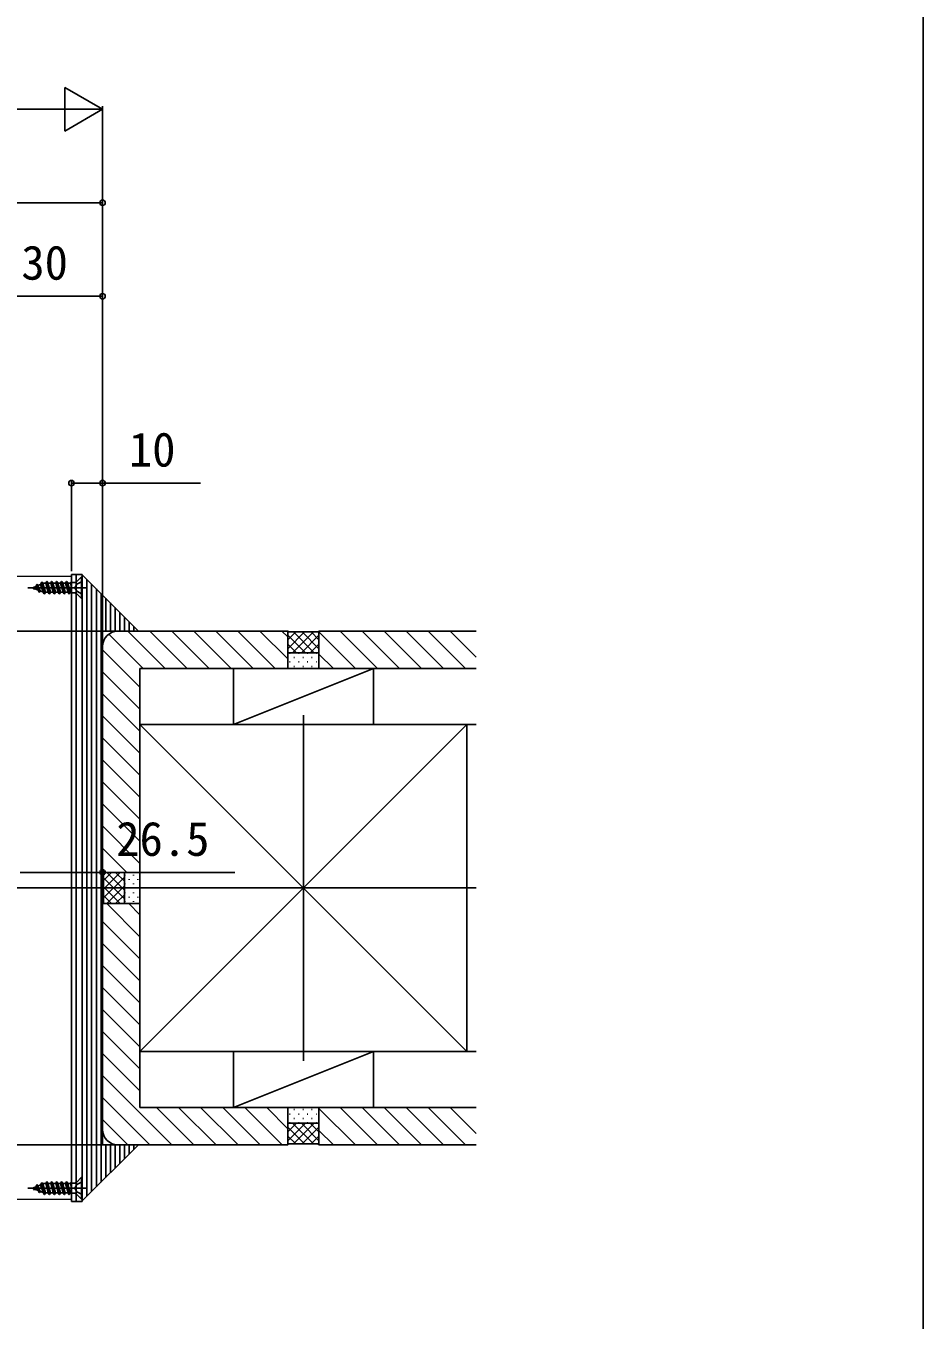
# Model space of a CAD drawing. Units: millimetres, scale not verified. Extents: x -875 to 875, y -1299 to 1293.
# Drawn here: x 586.9 to 875, y -939.7 to -524.2 of the extents above; entities that cross this region are included whole.
import ezdxf
from ezdxf.enums import TextEntityAlignment as Align

# ---------------------------------------------------------------- set-up
doc = ezdxf.new("R2010")
doc.units = ezdxf.units.MM
doc.header["$LTSCALE"] = 8
doc.layers.add('0-4_YKK_12', color=2, linetype='Continuous', lineweight=18)
for name, color, linetype in [('0-5_YKK_13', 4, 'Continuous'), ('0-7_YKK_D', 6, 'Continuous'), ('0-8_YKK_ZWAK', 7, 'Continuous'), ('0-9_YSS_K', 3, 'Continuous'), ('0-A_YSS_KE', 3, 'Continuous')]:
    doc.layers.add(name, color=color, linetype=linetype)
doc.styles.add('ＭＳ ゴシック', font='')
doc.styles.get('ＭＳ ゴシック').set_extended_font_data('MS Gothic')

msp = doc.modelspace()

# ---------------------------------------------------------------- linework, layer by layer
at = {"layer": '0-4_YKK_12'}
for p, q in [((601.5, -700.991), (-208.5, -700.991)), ((601.5, -700.991), (601.5, -900.991)), ((601.5, -900.991), (-208.5, -900.991))]:
    msp.add_line(p, q, dxfattribs=at)
at = {"layer": '0-5_YKK_13'}
for p, q in [((605, -700.291), (601.5, -700.291)), ((601.5, -700.291), (601.5, -901.691)), ((603, -700.291), (603, -901.691)), ((604.75, -708.091), (604.75, -701.091)), ((605, -700.291), (605, -901.691)), ((605, -700.491), (605, -901.491)), ((605, -708.091), (605, -701.091)), ((606.5, -701.991), (606.5, -899.991)), ((606.5, -704.591), (587.505, -704.591)), ((589, -704.591), (590.024, -704.167)), ((589, -704.591), (590.803, -705.338)), ((589.59, -705.191), (589.32, -704.724)), ((589.69, -705.191), (589.59, -705.191)), ((589.69, -705.191), (589.836, -704.938)), ((590.024, -704.167), (590.385, -703.541)), ((590.803, -705.338), (590.024, -704.167)), ((590.485, -703.541), (590.385, -703.541)), ((590.688, -703.892), (590.485, -703.541)), ((591.28, -705.991), (590.485, -703.541)), ((590.688, -703.892), (591.582, -703.522)), ((591.492, -705.624), (590.688, -703.892)), ((591.18, -705.991), (590.803, -705.338)), ((591.28, -705.991), (591.492, -705.624)), ((591.492, -705.624), (592.437, -706.015)), ((591.582, -703.522), (591.975, -702.841)), ((592.437, -706.015), (591.582, -703.522)), ((592.77, -706.591), (591.975, -702.841)), ((592.075, -702.841), (591.975, -702.841)), ((592.87, -706.591), (592.075, -702.841)), ((592.297, -703.226), (592.075, -702.841)), ((592.297, -703.226), (592.561, -703.116)), ((592.297, -703.226), (593.173, -706.066)), ((592.77, -706.591), (592.437, -706.015)), ((593.262, -703.116), (592.561, -703.116)), ((592.87, -706.591), (593.173, -706.066)), ((594.057, -706.066), (593.173, -706.066)), ((593.262, -703.116), (593.565, -702.591)), ((594.057, -706.066), (593.262, -703.116)), ((593.565, -702.591), (594.36, -706.591)), ((593.665, -702.591), (593.565, -702.591)), ((593.968, -703.116), (593.665, -702.591)), ((594.46, -706.591), (593.665, -702.591)), ((593.968, -703.116), (594.763, -706.066)), ((594.852, -703.116), (593.968, -703.116)), ((594.36, -706.591), (594.057, -706.066)), ((594.46, -706.591), (594.763, -706.066)), ((595.647, -706.066), (594.763, -706.066)), ((594.852, -703.116), (595.155, -702.591)), ((595.647, -706.066), (594.852, -703.116)), ((595.255, -702.591), (595.155, -702.591)), ((595.95, -706.591), (595.155, -702.591)), ((595.558, -703.116), (595.255, -702.591)), ((595.255, -702.591), (596.05, -706.591)), ((595.558, -703.116), (596.353, -706.066)), ((596.442, -703.116), (595.558, -703.116)), ((595.95, -706.591), (595.647, -706.066)), ((596.05, -706.591), (596.353, -706.066)), ((597.237, -706.066), (596.353, -706.066)), ((596.442, -703.116), (596.745, -702.591)), ((597.237, -706.066), (596.442, -703.116)), ((596.845, -702.591), (596.745, -702.591)), ((597.54, -706.591), (596.745, -702.591)), ((597.148, -703.116), (596.845, -702.591)), ((596.845, -702.591), (597.64, -706.591)), ((598.032, -703.116), (597.148, -703.116)), ((597.148, -703.116), (597.943, -706.066)), ((597.54, -706.591), (597.237, -706.066)), ((597.64, -706.591), (597.943, -706.066)), ((597.943, -706.066), (598.827, -706.066)), ((598.032, -703.116), (598.335, -702.591)), ((598.827, -706.066), (598.032, -703.116)), ((599.13, -706.591), (598.335, -702.591)), ((598.435, -702.591), (598.335, -702.591)), ((598.738, -703.116), (598.435, -702.591)), ((598.435, -702.591), (599.23, -706.591)), ((598.738, -703.116), (599.533, -706.066)), ((599.622, -703.116), (598.738, -703.116)), ((599.13, -706.591), (598.827, -706.066)), ((599.23, -706.591), (599.533, -706.066)), ((599.533, -706.066), (600.417, -706.066)), ((599.622, -703.116), (599.925, -702.591)), ((600.417, -706.066), (599.622, -703.116)), ((600.72, -706.591), (599.925, -702.591)), ((600.025, -702.591), (599.925, -702.591)), ((600.328, -703.116), (600.025, -702.591)), ((600.025, -702.591), (600.82, -706.591)), ((600.328, -703.116), (601.123, -706.066)), ((601.212, -703.116), (600.328, -703.116)), ((600.72, -706.591), (600.417, -706.066)), ((600.82, -706.591), (601.123, -706.066)), ((601.123, -706.066), (601.413, -706.066)), ((601.212, -703.116), (601.413, -702.769)), ((601.413, -703.861), (601.212, -703.116)), ((601.413, -702.769), (601.413, -706.226)), ((602.554, -702.956), (601.413, -702.956)), ((602.554, -706.226), (601.413, -706.226)), ((603.185, -703.446), (602.576, -704.591)), ((603, -702.841), (603, -706.341)), ((605, -702.541), (603.185, -703.446)), ((608, -703.491), (608, -898.491)), ((609.5, -704.991), (609.5, -896.991)), ((592.87, -706.591), (592.77, -706.591)), ((594.46, -706.591), (594.36, -706.591)), ((596.05, -706.591), (595.95, -706.591)), ((597.64, -706.591), (597.54, -706.591)), ((599.23, -706.591), (599.13, -706.591)), ((600.82, -706.591), (600.72, -706.591)), ((604.75, -708.091), (603.119, -706.461)), ((605, -708.091), (604.75, -708.091)), ((611, -706.491), (611, -895.491)), ((612.5, -718.491), (612.5, -707.991)), ((614, -718.491), (614, -709.491)), ((615.5, -718.491), (615.5, -710.991)), ((617, -718.491), (617, -712.491)), ((618.5, -718.491), (618.5, -713.991)), ((611.5, -718.491), (611.5, -883.491)), ((623, -718.491), (611.5, -718.491)), ((620, -718.491), (620, -715.491)), ((621.5, -718.491), (621.5, -716.991)), ((623, -883.491), (605, -901.491)), ((623, -883.491), (611.5, -883.491)), ((612.5, -883.491), (612.5, -893.991)), ((614, -883.491), (614, -892.491)), ((615.5, -883.491), (615.5, -890.991)), ((617, -883.491), (617, -889.491)), ((618.5, -883.491), (618.5, -887.991)), ((620, -883.491), (620, -886.491)), ((621.5, -883.491), (621.5, -884.991)), ((606.5, -897.391), (587.505, -897.391)), ((589, -897.391), (590.024, -896.967)), ((589, -897.391), (590.803, -898.138)), ((589.59, -897.991), (589.32, -897.524)), ((590.024, -896.967), (590.385, -896.341)), ((590.803, -898.138), (590.024, -896.967)), ((590.485, -896.341), (590.385, -896.341)), ((590.688, -896.692), (590.485, -896.341)), ((591.28, -898.791), (590.485, -896.341)), ((590.688, -896.692), (591.582, -896.322)), ((591.492, -898.424), (590.688, -896.692)), ((591.582, -896.322), (591.975, -895.641)), ((592.437, -898.815), (591.582, -896.322)), ((592.77, -899.391), (591.975, -895.641)), ((592.075, -895.641), (591.975, -895.641)), ((592.87, -899.391), (592.075, -895.641)), ((592.297, -896.026), (592.075, -895.641)), ((592.297, -896.026), (592.561, -895.916)), ((592.297, -896.026), (593.173, -898.866)), ((593.262, -895.916), (592.561, -895.916)), ((593.262, -895.916), (593.565, -895.391)), ((594.057, -898.866), (593.262, -895.916)), ((593.565, -895.391), (594.36, -899.391)), ((593.665, -895.391), (593.565, -895.391)), ((593.968, -895.916), (593.665, -895.391)), ((594.46, -899.391), (593.665, -895.391)), ((593.968, -895.916), (594.763, -898.866)), ((594.852, -895.916), (593.968, -895.916)), ((594.852, -895.916), (595.155, -895.391)), ((595.647, -898.866), (594.852, -895.916)), ((595.255, -895.391), (595.155, -895.391)), ((595.95, -899.391), (595.155, -895.391)), ((595.558, -895.916), (595.255, -895.391)), ((595.255, -895.391), (596.05, -899.391)), ((595.558, -895.916), (596.353, -898.866)), ((596.442, -895.916), (595.558, -895.916)), ((596.442, -895.916), (596.745, -895.391)), ((597.237, -898.866), (596.442, -895.916)), ((596.845, -895.391), (596.745, -895.391)), ((597.54, -899.391), (596.745, -895.391)), ((597.148, -895.916), (596.845, -895.391)), ((596.845, -895.391), (597.64, -899.391)), ((598.032, -895.916), (597.148, -895.916)), ((597.148, -895.916), (597.943, -898.866)), ((598.032, -895.916), (598.335, -895.391)), ((598.827, -898.866), (598.032, -895.916)), ((599.13, -899.391), (598.335, -895.391)), ((598.435, -895.391), (598.335, -895.391)), ((598.738, -895.916), (598.435, -895.391)), ((598.435, -895.391), (599.23, -899.391)), ((598.738, -895.916), (599.533, -898.866)), ((599.622, -895.916), (598.738, -895.916)), ((599.622, -895.916), (599.925, -895.391)), ((600.417, -898.866), (599.622, -895.916)), ((600.72, -899.391), (599.925, -895.391)), ((600.025, -895.391), (599.925, -895.391)), ((600.328, -895.916), (600.025, -895.391)), ((600.025, -895.391), (600.82, -899.391)), ((600.328, -895.916), (601.123, -898.866)), ((601.212, -895.916), (600.328, -895.916)), ((601.212, -895.916), (601.413, -895.569)), ((601.413, -896.661), (601.212, -895.916)), ((601.413, -895.569), (601.413, -899.026)), ((602.554, -895.756), (601.413, -895.756)), ((603.185, -896.246), (602.576, -897.391)), ((603, -895.641), (603, -899.141)), ((605, -895.341), (603.185, -896.246)), ((604.75, -900.891), (604.75, -893.891)), ((605, -900.891), (605, -893.891)), ((589.69, -897.991), (589.59, -897.991)), ((589.69, -897.991), (589.836, -897.738)), ((591.18, -898.791), (590.803, -898.138)), ((591.28, -898.791), (591.492, -898.424)), ((591.492, -898.424), (592.437, -898.815)), ((592.77, -899.391), (592.437, -898.815)), ((592.87, -899.391), (592.77, -899.391)), ((592.87, -899.391), (593.173, -898.866)), ((594.057, -898.866), (593.173, -898.866)), ((594.36, -899.391), (594.057, -898.866)), ((594.46, -899.391), (594.36, -899.391)), ((594.46, -899.391), (594.763, -898.866)), ((595.647, -898.866), (594.763, -898.866)), ((595.95, -899.391), (595.647, -898.866)), ((596.05, -899.391), (595.95, -899.391)), ((596.05, -899.391), (596.353, -898.866)), ((597.237, -898.866), (596.353, -898.866)), ((597.54, -899.391), (597.237, -898.866)), ((597.64, -899.391), (597.54, -899.391)), ((597.64, -899.391), (597.943, -898.866)), ((597.943, -898.866), (598.827, -898.866)), ((599.13, -899.391), (598.827, -898.866)), ((599.23, -899.391), (599.13, -899.391)), ((599.23, -899.391), (599.533, -898.866)), ((599.533, -898.866), (600.417, -898.866)), ((600.72, -899.391), (600.417, -898.866)), ((600.82, -899.391), (600.72, -899.391)), ((600.82, -899.391), (601.123, -898.866)), ((601.123, -898.866), (601.413, -898.866)), ((602.554, -899.026), (601.413, -899.026)), ((605, -901.691), (601.5, -901.691)), ((604.75, -900.891), (603.119, -899.261)), ((605, -900.891), (604.75, -900.891))]:
    msp.add_line(p, q, dxfattribs=at)
for points in [[(605, -701.091), (604.75, -701.091), (603.119, -702.722)], [(605, -901.491), (605, -700.491), (623, -718.491)], [(591.28, -705.991), (591.18, -705.991), (590.385, -703.541)], [(605, -706.641), (603.185, -705.736), (602.576, -704.591)], [(591.28, -898.791), (591.18, -898.791), (590.385, -896.341)], [(605, -899.441), (603.185, -898.536), (602.576, -897.391)], [(605, -893.891), (604.75, -893.891), (603.119, -895.522)]]:
    msp.add_lwpolyline(points, dxfattribs=at)
for centre, start, end in [((602.554, -702.156), 270, 315), ((602.554, -707.026), 45, 90), ((602.554, -894.956), 270, 315), ((602.554, -899.826), 45, 90)]:
    msp.add_arc(centre, 0.8, start, end, dxfattribs=at)
at = {"layer": '0-7_YKK_D'}
for p, q in [((611.5, -550.991), (599.376, -543.991)), ((599.376, -543.991), (599.376, -557.991)), ((597.5, -550.991), (-204.5, -550.991)), ((611.5, -550.991), (587.251, -550.991)), ((611.5, -550.991), (599.376, -557.991)), ((611.5, -722.491), (611.5, -549.991)), ((496.5, -580.991), (611.5, -580.991)), ((611.5, -722.491), (611.5, -579.991)), ((611.5, -722.491), (611.5, -609.991)), ((611.5, -610.991), (581.5, -610.991)), ((601.5, -699.291), (601.5, -669.991)), ((611.5, -722.491), (611.5, -669.991)), ((611.5, -775.691), (611.5, -796.991)), ((585, -795.991), (588.5, -795.991))]:
    msp.add_line(p, q, dxfattribs=at)
for points in [[(601.5, -670.991), (611.5, -670.991), (643, -670.991)], [(585, -795.991), (611.5, -795.991), (653.943, -795.991)]]:
    msp.add_lwpolyline(points, dxfattribs=at)
for centre in [(611.5, -580.991), (611.5, -610.991), (601.5, -670.991), (611.5, -670.991), (611.5, -795.991)]:
    msp.add_circle(centre, 0.875, dxfattribs=at)
at = {"layer": '0-8_YKK_ZWAK'}
msp.add_lwpolyline([(-875, -1298.8), (875, -1298.8), (875, 1251.2)], dxfattribs=at)
at = {"layer": '0-9_YSS_K'}
for p, q in [((-218.5, -718.491), (616.5, -718.491)), ((616.5, -718.491), (671, -718.491)), ((631.618, -730.491), (619.618, -718.491)), ((638.689, -730.491), (626.689, -718.491)), ((645.76, -730.491), (633.76, -718.491)), ((652.831, -730.491), (640.831, -718.491)), ((659.902, -730.491), (647.902, -718.491)), ((666.973, -730.491), (654.973, -718.491)), ((671, -727.447), (662.044, -718.491)), ((671, -720.376), (669.115, -718.491)), ((671, -718.491), (671.3, -718.791)), ((671, -718.491), (671, -730.491)), ((676.386, -718.791), (671, -724.178)), ((673.558, -718.791), (671, -721.349)), ((680.7, -718.791), (671.3, -718.791)), ((679.215, -718.791), (672.515, -725.491)), ((679.485, -725.491), (672.785, -718.791)), ((681, -724.178), (675.614, -718.791)), ((681, -721.349), (678.442, -718.791)), ((681, -718.491), (680.7, -718.791)), ((681, -730.491), (681, -718.491)), ((681, -718.491), (731.5, -718.491)), ((692.694, -730.491), (681, -718.798)), ((699.765, -730.491), (687.765, -718.491)), ((706.836, -730.491), (694.836, -718.491)), ((713.907, -730.491), (701.907, -718.491)), ((720.978, -730.491), (708.978, -718.491)), ((728.049, -730.491), (716.049, -718.491)), ((731.5, -726.871), (723.12, -718.491)), ((624.546, -730.491), (613.527, -719.471)), ((676.657, -725.491), (671, -719.834)), ((673.828, -725.491), (671, -722.663)), ((681, -719.834), (675.343, -725.491)), ((681, -722.663), (678.172, -725.491)), ((611.5, -795.991), (611.5, -723.491)), ((623.5, -736.516), (611.5, -724.516)), ((671, -725.491), (681, -725.491)), ((671.757, -725.592), (671.557, -725.592)), ((673.172, -727.006), (672.972, -727.006)), ((674.586, -725.592), (674.386, -725.592)), ((676, -727.006), (675.8, -727.006)), ((677.414, -725.592), (677.214, -725.592)), ((678.828, -727.006), (678.628, -727.006)), ((680.243, -725.592), (680.043, -725.592)), ((685.623, -730.491), (681, -725.869)), ((623.5, -730.491), (671, -730.491)), ((623.5, -795.991), (623.5, -730.491)), ((653.5, -730.491), (653.5, -748.491)), ((698.5, -730.491), (653.5, -748.491)), ((671.757, -728.42), (671.557, -728.42)), ((673.172, -729.834), (672.972, -729.834)), ((674.586, -728.42), (674.386, -728.42)), ((676, -729.834), (675.8, -729.834)), ((677.414, -728.42), (677.214, -728.42)), ((678.828, -729.834), (678.628, -729.834)), ((680.243, -728.42), (680.043, -728.42)), ((681, -730.491), (731.5, -730.491)), ((623.5, -743.587), (611.5, -731.587)), ((623.5, -750.658), (611.5, -738.658)), ((623.5, -757.729), (611.5, -745.729)), ((676, -745.491), (676, -856.491)), ((623.5, -748.491), (623.5, -853.491)), ((728.5, -748.491), (623.5, -748.491)), ((623.5, -748.491), (728.5, -853.491)), ((623.5, -853.491), (728.5, -748.491)), ((653.5, -748.491), (698.5, -748.491)), ((623.5, -764.8), (611.5, -752.8)), ((623.5, -771.871), (611.5, -759.871)), ((623.5, -778.942), (611.5, -766.942)), ((623.5, -786.013), (611.5, -774.013)), ((623.5, -793.084), (611.5, -781.084)), ((619.336, -795.991), (611.5, -788.155)), ((612.265, -795.991), (611.5, -795.227)), ((611.5, -795.991), (611.8, -796.291)), ((611.5, -795.991), (623.5, -795.991)), ((617.186, -795.991), (611.8, -801.378)), ((614.358, -795.991), (611.8, -798.549)), ((611.8, -796.291), (611.8, -805.691)), ((618.5, -797.506), (611.8, -804.206)), ((611.8, -797.777), (618.5, -804.477)), ((612.843, -795.991), (618.5, -801.648)), ((615.672, -795.991), (618.5, -798.82)), ((618.5, -805.991), (618.5, -795.991)), ((618.601, -796.749), (618.601, -796.949)), ((621.429, -796.749), (621.429, -796.949)), ((-388.5, -800.991), (731.5, -800.991)), ((611.8, -800.605), (617.186, -805.991)), ((618.5, -800.334), (612.843, -805.991)), ((618.601, -799.577), (618.601, -799.777)), ((620.015, -798.163), (620.015, -798.363)), ((620.015, -800.991), (620.015, -801.191)), ((621.429, -799.577), (621.429, -799.777)), ((622.843, -798.163), (622.843, -798.363)), ((622.843, -800.991), (622.843, -801.191)), ((611.5, -805.991), (611.8, -805.691)), ((611.5, -805.991), (623.5, -805.991)), ((611.5, -805.991), (611.5, -878.491)), ((611.8, -803.433), (614.358, -805.991)), ((623.5, -816.633), (612.858, -805.991)), ((618.5, -803.163), (615.672, -805.991)), ((618.601, -802.405), (618.601, -802.605)), ((618.601, -805.234), (618.601, -805.434)), ((623.5, -809.562), (619.929, -805.991)), ((620.015, -803.82), (620.015, -804.02)), ((621.429, -802.405), (621.429, -802.605)), ((621.429, -805.234), (621.429, -805.434)), ((622.843, -803.82), (622.843, -804.02)), ((623.5, -805.991), (623.5, -871.491)), ((623.5, -823.704), (611.5, -811.704)), ((623.5, -830.776), (611.5, -818.776)), ((623.5, -837.847), (611.5, -825.847)), ((623.5, -844.918), (611.5, -832.918)), ((623.5, -851.989), (611.5, -839.989)), ((623.5, -859.06), (611.5, -847.06)), ((623.5, -866.131), (611.5, -854.131)), ((698.5, -853.491), (653.5, -853.491)), ((653.5, -871.491), (698.5, -853.491)), ((698.5, -871.491), (698.5, -853.491)), ((633.789, -883.491), (611.5, -861.202)), ((626.718, -883.491), (611.5, -868.273)), ((623.5, -871.491), (671, -871.491)), ((640.86, -883.491), (628.86, -871.491)), ((647.931, -883.491), (635.931, -871.491)), ((655.003, -883.491), (643.003, -871.491)), ((662.074, -883.491), (650.074, -871.491)), ((669.145, -883.491), (657.145, -871.491)), ((671, -878.276), (664.216, -871.491)), ((671, -883.491), (671, -871.491)), ((673.172, -872.148), (672.972, -872.148)), ((676, -872.148), (675.8, -872.148)), ((678.828, -872.148), (678.628, -872.148)), ((681, -883.491), (681, -871.491)), ((681, -871.491), (731.5, -871.491)), ((692.694, -883.491), (681, -871.798)), ((699.765, -883.491), (687.765, -871.491)), ((706.836, -883.491), (694.836, -871.491)), ((713.907, -883.491), (701.907, -871.491)), ((720.978, -883.491), (708.978, -871.491)), ((728.049, -883.491), (716.049, -871.491)), ((731.5, -879.871), (723.12, -871.491)), ((619.647, -883.491), (611.5, -875.344)), ((673.828, -876.491), (671, -879.32)), ((676.657, -876.491), (671, -882.148)), ((671, -876.491), (681, -876.491)), ((671.757, -873.562), (671.557, -873.562)), ((671.757, -876.391), (671.557, -876.391)), ((679.215, -883.191), (672.515, -876.491)), ((679.485, -876.491), (672.785, -883.191)), ((673.172, -874.977), (672.972, -874.977)), ((674.586, -873.562), (674.386, -873.562)), ((674.586, -876.391), (674.386, -876.391)), ((681, -882.148), (675.343, -876.491)), ((676, -874.977), (675.8, -874.977)), ((677.414, -873.562), (677.214, -873.562)), ((677.414, -876.391), (677.214, -876.391)), ((681, -879.32), (678.172, -876.491)), ((678.828, -874.977), (678.628, -874.977)), ((680.243, -873.562), (680.043, -873.562)), ((680.243, -876.391), (680.043, -876.391)), ((676.386, -883.191), (671, -877.805)), ((673.558, -883.191), (671, -880.633)), ((681, -877.805), (675.614, -883.191)), ((681, -880.633), (678.442, -883.191)), ((685.623, -883.491), (681, -878.869)), ((-218.5, -883.491), (616.5, -883.491)), ((616.5, -883.491), (671, -883.491)), ((671, -883.491), (671.3, -883.191)), ((680.7, -883.191), (671.3, -883.191)), ((681, -883.491), (680.7, -883.191)), ((681, -883.491), (731.5, -883.491))]:
    msp.add_line(p, q, dxfattribs=at)
for points in [[(681, -718.491), (681, -730.491), (671, -730.491), (671, -718.491)], [(653.5, -730.491), (698.5, -730.491), (698.5, -748.491)], [(728.5, -748.491), (728.5, -853.491), (623.5, -853.491)], [(611.5, -795.991), (623.5, -795.991), (623.5, -805.991), (611.5, -805.991)], [(698.5, -871.491), (653.5, -871.491), (653.5, -853.491)], [(681, -883.491), (681, -871.491), (671, -871.491), (671, -883.491)]]:
    msp.add_lwpolyline(points, dxfattribs=at)
for centre, start, end in [((616.5, -723.491), 90, 180), ((616.5, -878.491), 180, 270)]:
    msp.add_arc(centre, 5, start, end, dxfattribs=at)
at = {"layer": '0-A_YSS_KE'}
msp.add_line((623.5, -853.491), (731.5, -853.491), dxfattribs=at)
msp.add_lwpolyline([(623.5, -853.491), (623.5, -748.491), (731.5, -748.491)], dxfattribs=at)

# ---------------------------------------------------------------- texts
at = {"layer": '0-7_YKK_D', "style": 'ＭＳ ゴシック'}
for s, p in [('30', (585.42, -608.991)), ('10', (619.949, -668.991)), ('26.5', (615.892, -793.991))]:
    msp.add_text(s, height=11, dxfattribs=at).set_placement(p, align=Align.BOTTOM_LEFT)

doc.saveas('drawing.dxf')
